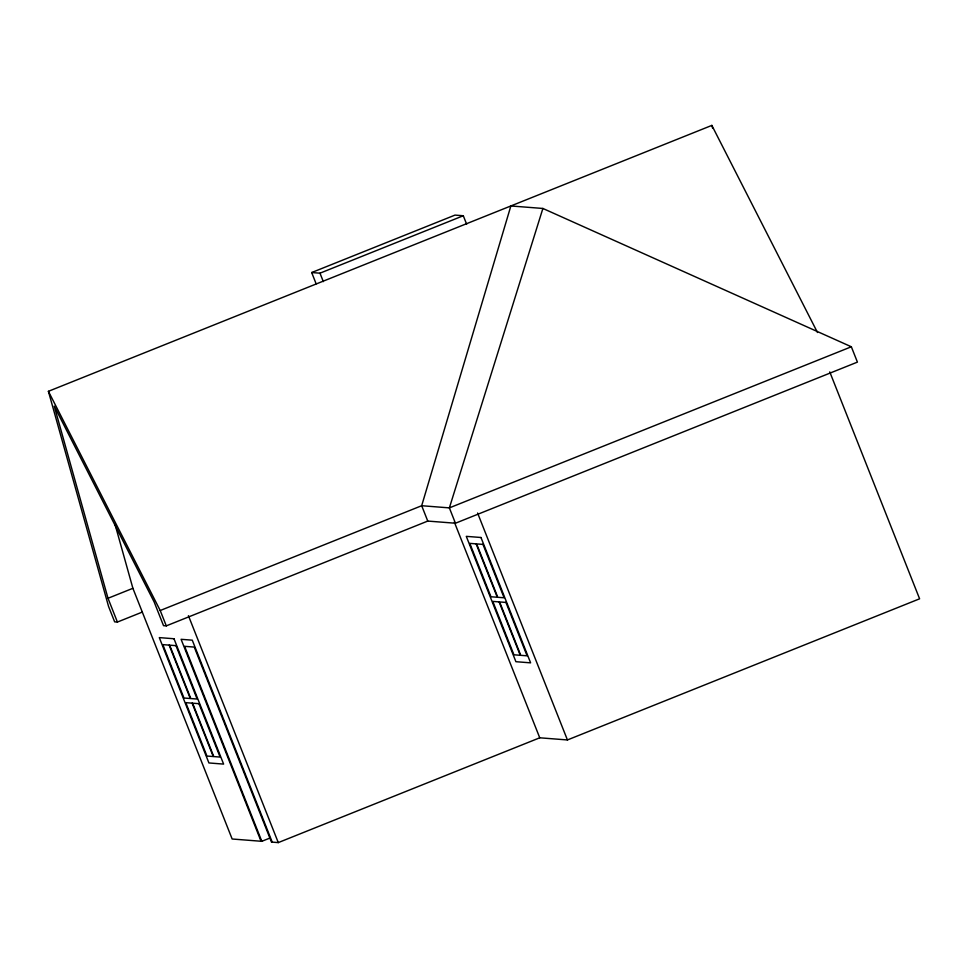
<?xml version="1.0" encoding="UTF-8"?>
<svg xmlns="http://www.w3.org/2000/svg" width="968" height="968" viewBox="0 0 968 968"><rect width="100%" height="100%" fill="white"/><g stroke="black" fill="none" stroke-linecap="round" stroke-linejoin="round"><path stroke-width="1.45" d="M542.891 208.459L449.37 507.885L455.444 523.228L857.418 362.117L851.344 346.774L542.891 208.459L510.862 205.966L421.685 505.719L427.759 521.074L455.444 523.228M316.125 283.781L311.684 272.54L454.996 215.102L463.297 215.743L466.636 224.177M311.684 272.54L319.984 273.182L463.297 215.743M142.308 612.078L117.406 622.061L114.647 621.843L108.573 606.5L48.4 391.314L711.843 125.404L817.488 332.508M117.406 622.061L108.005 598.284L132.894 588.302L114.986 524.245M48.4 391.314L160.216 610.518L421.685 505.719L449.37 507.885L851.344 346.774M108.005 598.284L54.256 406.124L154.118 601.878L163.531 625.655L166.29 625.872L427.759 521.074M132.894 588.302L232.151 839.002L261.808 841.313L270.229 837.937M261.808 841.313L184.61 646.321L194.266 647.084L271.464 842.063L278.276 842.596L539.745 737.798L567.429 739.951L919.6 598.805L829.757 371.881M477.587 513.028L567.429 739.951M454.343 522.079L539.745 737.798M319.984 273.182L323.324 281.615M188.421 615.672L278.276 842.596M272.226 842.124L192.269 640.175L181.089 639.303L261.045 841.252M160.216 610.518L166.29 625.872M711.843 125.404L712.654 128.308M480.975 537.494L466.286 536.357L515.908 661.701L530.609 662.85L480.975 537.494M476.135 543.871L469.807 543.375L490.945 596.76L497.274 597.256L476.135 543.871M482.971 544.403L476.643 543.907L497.782 597.292L504.11 597.788L482.971 544.403M499.113 601.902L492.785 601.406L513.923 654.791L520.252 655.288L499.113 601.902M505.949 602.435L499.621 601.939L520.76 655.324L527.088 655.82L505.949 602.435M173.986 638.747L159.297 637.61L208.919 762.953L223.62 764.103L173.986 638.747M169.146 645.124L162.818 644.627L183.956 698.013L190.285 698.509L169.146 645.124M175.982 645.656L169.654 645.16L190.793 698.545L197.121 699.041L175.982 645.656M192.124 703.155L185.796 702.659L206.934 756.044L213.262 756.54L192.124 703.155M198.96 703.688L192.632 703.191L213.771 756.577L220.099 757.073L198.96 703.688"/></g></svg>
